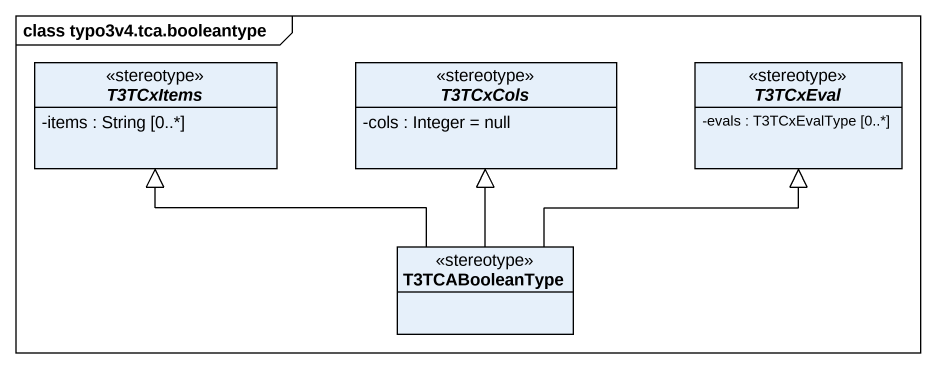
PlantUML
@startuml
mainframe class typo3v4.tca.booleantype
hide circle
hide empty members
skinparam classAttributeIconSize 0
abstract class T3TCxItems <<stereotype>> {
  -items : String [0..*]
}
abstract class T3TCxCols <<stereotype>> {
  -cols : Integer = null
}
abstract class T3TCxEval <<stereotype>> {
  -evals : T3TCxEvalType [0..*]
}
class T3TCABooleanType <<stereotype>>
T3TCABooleanType -left-|> T3TCxItems
T3TCABooleanType -up-|> T3TCxCols
T3TCABooleanType -right-|> T3TCxEval
@enduml
